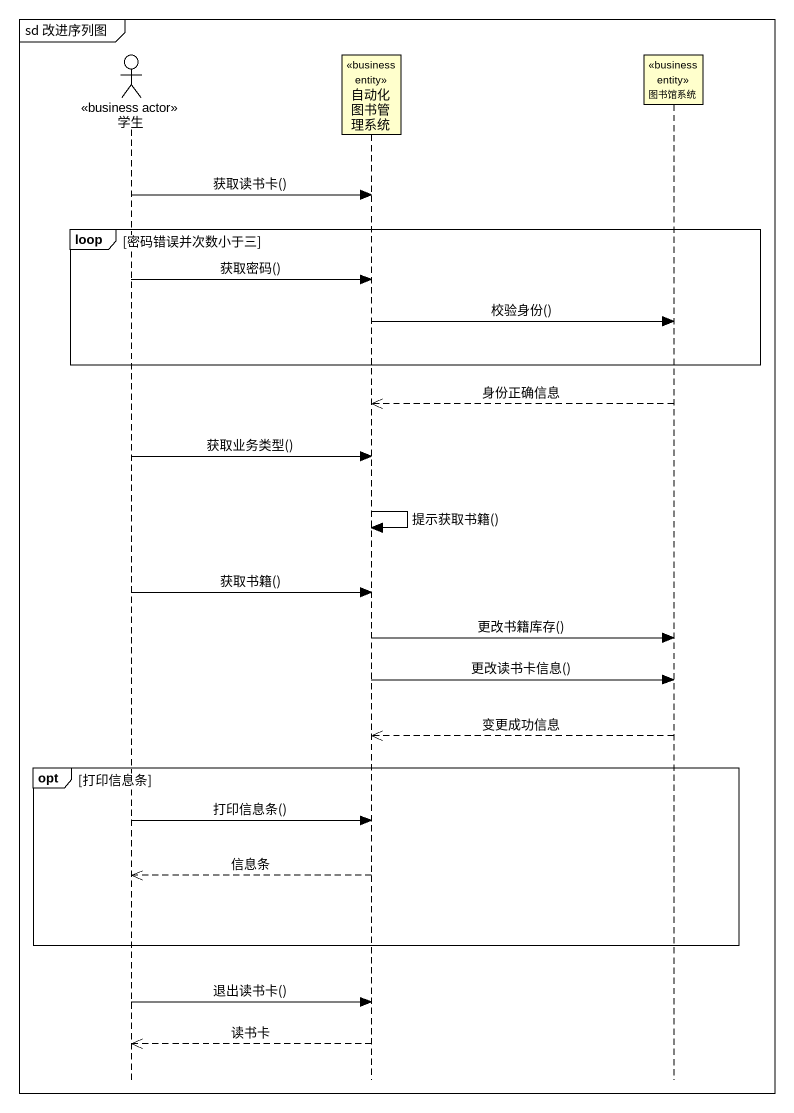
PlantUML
@startuml
mainframe sd 改进序列图
hide footbox
actor 学生 <<business actor>>
participant 自动化图书管理系统 <<business entity>>
participant 图书馆系统 <<business entity>>

学生 -> 自动化图书管理系统 : 获取读书卡()
loop 密码错误并次数小于三
  学生 -> 自动化图书管理系统 : 获取密码()
  自动化图书管理系统 -> 图书馆系统 : 校验身份()
end
图书馆系统 -->> 自动化图书管理系统 : 身份正确信息
学生 -> 自动化图书管理系统 : 获取业务类型()
自动化图书管理系统 -> 自动化图书管理系统 : 提示获取书籍()
学生 -> 自动化图书管理系统 : 获取书籍()
自动化图书管理系统 -> 图书馆系统 : 更改书籍库存()
自动化图书管理系统 -> 图书馆系统 : 更改读书卡信息()
图书馆系统 -->> 自动化图书管理系统 : 变更成功信息
opt 打印信息条
  学生 -> 自动化图书管理系统 : 打印信息条()
  自动化图书管理系统 -->> 学生 : 信息条
end
学生 -> 自动化图书管理系统 : 退出读书卡()
自动化图书管理系统 -->> 学生 : 读书卡
@enduml
